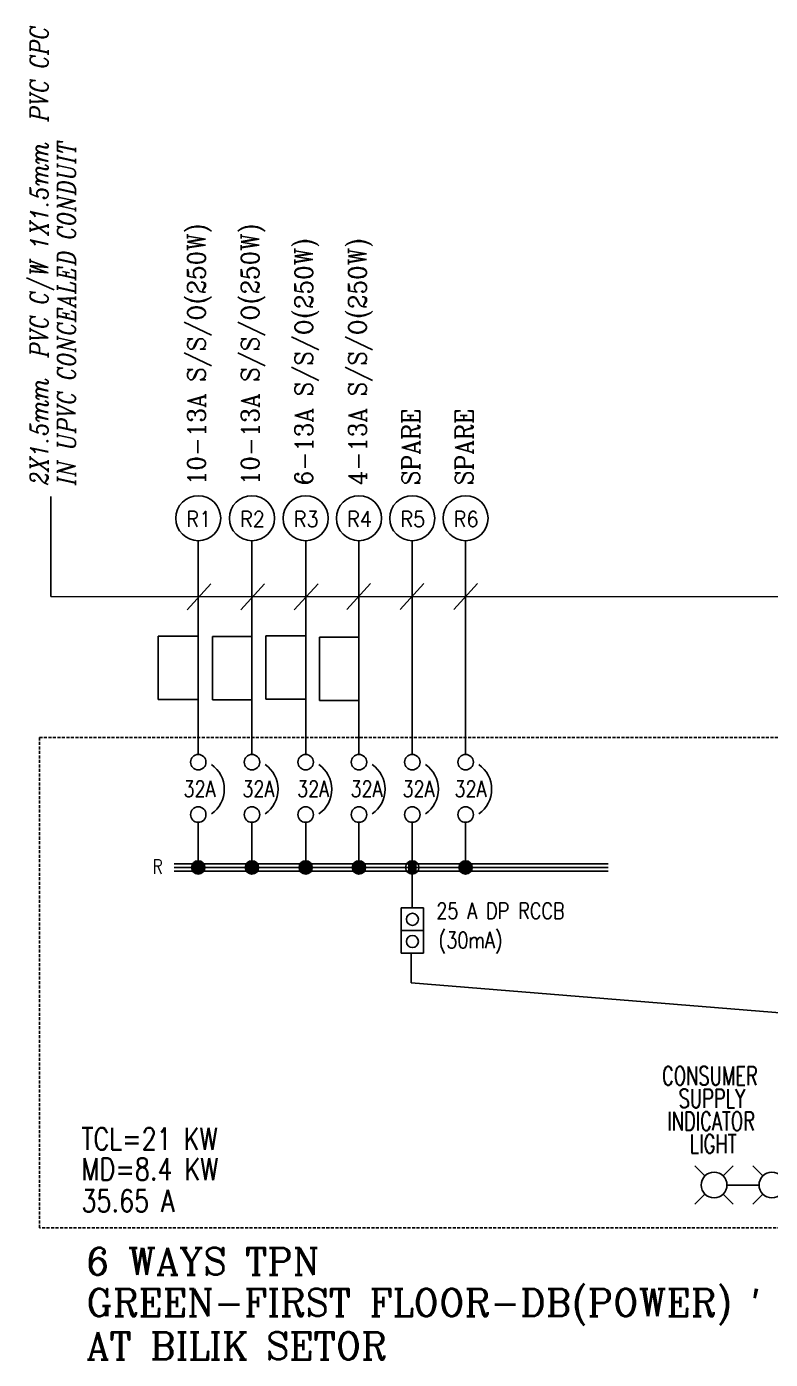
# Model space of a CAD drawing. Header units: inches. Extents: x -85907952 to 802144, y 988801 to 3125513.
# Drawn here: x 564165 to 582706, y 1068830 to 1102037 of the extents above; entities that cross this region are included whole.
import ezdxf
from ezdxf.enums import TextEntityAlignment as Align

# ---------------------------------------------------------------- set-up
doc = ezdxf.new("R2010")
doc.units = ezdxf.units.IN
doc.header["$MEASUREMENT"] = 0
doc.linetypes.add('HIDDEN', pattern=[0.375, 0.25, -0.125])
doc.layers.add('$_KOD', color=7, linetype='Continuous')
doc.layers.add('BANGUNAN', color=4, linetype='Continuous')
doc.styles.add('ITALICC', font='ITALICC.SHX', dxfattribs={"width": 0.7})
doc.styles.add('ROMANC', font='ROMANC', dxfattribs={"width": 0.8, "height": 250})
doc.styles.add('ROMAND', font='ROMAND', dxfattribs={"width": 0.75, "height": 600})
doc.styles.add('ROMANS', font='ROMANS', dxfattribs={"width": 0.7})

msp = doc.modelspace()

# ---------------------------------------------------------------- linework, layer by layer
at = {"layer": '$_KOD', "color": 3, "linetype": 'Continuous'}
for p, q in [((564771, 1087836, 0), (564771, 1090326, 0)), ((568759, 1088150, 0), (568166, 1087508, 0)), ((570094, 1088150, 0), (569501, 1087508, 0)), ((571429, 1088150, 0), (570835, 1087508, 0)), ((572737, 1088159, 0), (572144, 1087517, 0)), ((574067, 1088158, 0), (573473, 1087516, 0)), ((575405, 1088158, 0), (574812, 1087516, 0)), ((603478, 1087830, 0), (564771, 1087836, 0))]:
    msp.add_line(p, q, dxfattribs=at)
for p, q in [((568427, 1086848, 0), (567443, 1086848, 0)), ((567443, 1086848, 0), (567443, 1085270, 0)), ((569785, 1086842, 0), (568800, 1086842, 0)), ((568800, 1086842, 0), (568800, 1085264, 0)), ((571110, 1086857, 0), (570126, 1086857, 0)), ((570126, 1086857, 0), (570126, 1085280, 0)), ((572448, 1086823, 0), (571463, 1086823, 0)), ((571463, 1086823, 0), (571463, 1085245, 0)), ((567443, 1085270, 0), (568427, 1085270, 0)), ((568800, 1085264, 0), (569785, 1085264, 0)), ((570126, 1085280, 0), (571110, 1085280, 0)), ((571463, 1085245, 0), (572448, 1085245, 0)), ((580825, 1073653, 0), (581076, 1073401, 0)), ((581781, 1073653, 0), (581530, 1073401, 0)), ((582267, 1073653, 0), (582518, 1073401, 0)), ((581076, 1072948, 0), (580825, 1072696, 0)), ((581530, 1072948, 0), (581781, 1072696, 0)), ((582424, 1073174, 0), (581624, 1073174, 0)), ((582518, 1072948, 0), (582267, 1072696, 0))]:
    msp.add_line(p, q)
at = {"color": 0}
for p, q in [((568394, 1081245, 0), (568394, 1080928, 0)), ((568428, 1081251, 0), (568428, 1080922, 0)), ((568461, 1081251, 0), (568461, 1080922, 0)), ((568495, 1081244, 0), (568495, 1080929, 0)), ((569733, 1081245, 0), (569733, 1080928, 0)), ((569766, 1081251, 0), (569766, 1080922, 0)), ((569800, 1081251, 0), (569800, 1080922, 0)), ((569834, 1081244, 0), (569834, 1080929, 0)), ((571072, 1081245, 0), (571072, 1080928, 0)), ((571105, 1081251, 0), (571105, 1080922, 0)), ((571139, 1081251, 0), (571139, 1080922, 0)), ((571172, 1081244, 0), (571172, 1080929, 0)), ((572401, 1081245, 0), (572401, 1080928, 0)), ((572434, 1081251, 0), (572434, 1080922, 0)), ((572468, 1081251, 0), (572468, 1080922, 0)), ((572501, 1081244, 0), (572501, 1080929, 0)), ((573730, 1081245, 0), (573730, 1080928, 0)), ((573763, 1081251, 0), (573763, 1080922, 0)), ((573797, 1081251, 0), (573797, 1080922, 0)), ((573831, 1081244, 0), (573831, 1080929, 0)), ((575059, 1081245, 0), (575059, 1080928, 0)), ((575093, 1081251, 0), (575093, 1080922, 0)), ((575126, 1081251, 0), (575126, 1080922, 0)), ((575160, 1081244, 0), (575160, 1080929, 0)), ((568294, 1081157, 0), (568294, 1081016, 0)), ((568327, 1081205, 0), (568327, 1080969, 0)), ((568361, 1081230, 0), (568361, 1080943, 0)), ((568528, 1081229, 0), (568528, 1080944, 0)), ((568562, 1081202, 0), (568562, 1080971, 0)), ((568595, 1081152, 0), (568595, 1081021, 0)), ((569632, 1081157, 0), (569632, 1081016, 0)), ((569666, 1081205, 0), (569666, 1080969, 0)), ((569699, 1081230, 0), (569699, 1080943, 0)), ((569867, 1081229, 0), (569867, 1080944, 0)), ((569901, 1081202, 0), (569901, 1080971, 0)), ((569934, 1081152, 0), (569934, 1081021, 0)), ((570971, 1081157, 0), (570971, 1081016, 0)), ((571005, 1081205, 0), (571005, 1080969, 0)), ((571038, 1081230, 0), (571038, 1080943, 0)), ((571206, 1081229, 0), (571206, 1080944, 0)), ((571239, 1081202, 0), (571239, 1080971, 0)), ((571273, 1081152, 0), (571273, 1081021, 0)), ((572300, 1081157, 0), (572300, 1081016, 0)), ((572334, 1081205, 0), (572334, 1080969, 0)), ((572367, 1081230, 0), (572367, 1080943, 0)), ((572535, 1081229, 0), (572535, 1080944, 0)), ((572568, 1081202, 0), (572568, 1080971, 0)), ((572602, 1081152, 0), (572602, 1081021, 0)), ((573696, 1081230, 0), (573696, 1080943, 0)), ((573864, 1081229, 0), (573864, 1080944, 0)), ((574959, 1081157, 0), (574959, 1081016, 0)), ((574992, 1081205, 0), (574992, 1080969, 0)), ((575026, 1081230, 0), (575026, 1080943, 0)), ((575193, 1081229, 0), (575193, 1080944, 0)), ((575227, 1081202, 0), (575227, 1080971, 0)), ((575260, 1081152, 0), (575260, 1081021, 0))]:
    msp.add_line(p, q, dxfattribs=at)
for centre in [(581303, 1073174, 0), (582745, 1073174, 0)]:
    msp.add_ellipse(centre, major_axis=(-321, 0), ratio=1, start_param=3.142456, end_param=9.425641)
at = {"layer": 'BANGUNAN', "color": 255, "linetype": 'Continuous'}
for p, q in [((568443, 1089227, 0), (568443, 1083903, 0)), ((569782, 1089227, 0), (569782, 1083903, 0)), ((571121, 1089227, 0), (571121, 1083903, 0)), ((572450, 1089227, 0), (572450, 1083903, 0)), ((573779, 1089227, 0), (573779, 1083903, 0)), ((575108, 1089227, 0), (575108, 1083903, 0)), ((568443, 1082210, 0), (568443, 1081087, 0)), ((569782, 1082210, 0), (569782, 1081087, 0)), ((571121, 1082210, 0), (571121, 1081087, 0)), ((572450, 1082210, 0), (572450, 1081087, 0)), ((573779, 1082210, 0), (573779, 1081087, 0)), ((575108, 1082210, 0), (575108, 1081087, 0)), ((567846, 1081180, 0), (578664, 1081180, 0)), ((567846, 1081087, 0), (578664, 1081087, 0)), ((567846, 1080993, 0), (578664, 1080993, 0))]:
    msp.add_line(p, q, dxfattribs=at)
at = {"layer": 'BANGUNAN', "color": 255}
for p, q in [((573778, 1081087, 0), (573778, 1080079, 0)), ((573499, 1078953, 0), (573499, 1080079, 0)), ((573499, 1080079, 0), (574062, 1080079, 0)), ((574062, 1080079, 0), (574062, 1078953, 0)), ((573499, 1079516, 0), (574062, 1079516, 0)), ((574062, 1078953, 0), (573499, 1078953, 0)), ((573749, 1078953, 0), (573749, 1078209, 0)), ((589368, 1076947, 0), (573749, 1078209, 0))]:
    msp.add_line(p, q, dxfattribs=at)
at = {"layer": 'BANGUNAN', "color": 4, "linetype": 'HIDDEN', "ltscale": 300, "elevation": 0}
msp.add_lwpolyline([(564482, 1084328), (615136, 1084328), (615136, 1072104), (564482, 1072104)], close=True, dxfattribs=at)
at = {"layer": 'BANGUNAN', "color": 255, "linetype": 'Continuous'}
for centre, radius in [((568443, 1089788, 0), 561), ((569782, 1089788, 0), 561), ((571121, 1089788, 0), 561), ((572450, 1089788, 0), 561), ((573779, 1089788, 0), 561), ((575108, 1089788, 0), 561), ((568443, 1083710, 0), 193), ((569782, 1083710, 0), 193), ((571121, 1083710, 0), 193), ((572450, 1083710, 0), 193), ((573779, 1083710, 0), 193), ((575108, 1083710, 0), 193), ((568443, 1082404, 0), 193), ((569782, 1082404, 0), 193), ((571121, 1082404, 0), 193), ((572450, 1082404, 0), 193), ((573779, 1082404, 0), 193), ((575108, 1082404, 0), 193), ((568443, 1081087, 0), 166), ((569782, 1081087, 0), 166), ((571121, 1081087, 0), 166), ((572450, 1081087, 0), 166), ((573779, 1081087, 0), 166), ((575108, 1081087, 0), 166), ((573782, 1079794, 0), 150), ((573782, 1079241, 0), 150)]:
    msp.add_circle(centre, radius, dxfattribs=at)
for centre in [(568341, 1083035, 0), (569680, 1083035, 0), (571019, 1083035, 0), (572348, 1083035, 0), (573677, 1083035, 0), (575006, 1083035, 0)]:
    msp.add_arc(centre, 752, 305.154, 55.051, dxfattribs=at)

# ---------------------------------------------------------------- texts
at = {"style": 'ROMANS', "width": 0.7}
for s, p in [('CONSUMER', (580006, 1075662, 0)), ('SUPPLY', (580419, 1075097, 0)), ('INDICATOR ', (580133, 1074534, 0)), ('LIGHT', (580694, 1073968, 0))]:
    msp.add_text(s, height=464.3, dxfattribs=at).set_placement(p)
at = {"layer": 'BANGUNAN', "color": 255, "linetype": 'Continuous'}
for s, height, style, width, p in [('2X1.5mm  PVC C/W 1X1.5mm  PVC CPC', 450, 'ITALICC', 0.85, (564700, 1090612, 0)), ('IN UPVC CONCEALED CONDUIT', 450, 'ITALICC', 0.85, (565382, 1090612, 0)), ('10-13A S/S/O(250W)', 445.5, 'ROMANC', 0.95, (568621, 1090611, 0)), ('10-13A S/S/O(250W)', 445.5, 'ROMANC', 0.95, (569959, 1090611, 0)), ('6-13A S/S/O(250W)', 445.5, 'ROMANC', 0.95, (571298, 1090611, 0)), ('4-13A S/S/O(250W)', 445.5, 'ROMANC', 0.95, (572637, 1090611, 0)), ('SPARE', 445.5, 'ROMANC', 0.95, (573966, 1090611, 0)), ('SPARE', 445.5, 'ROMANC', 0.95, (575295, 1090611, 0))]:
    msp.add_text(s, height=height, rotation=90, dxfattribs=dict(at, style=style, width=width)).set_placement(p)
at = {"layer": 'BANGUNAN', "color": 255, "linetype": 'Continuous', "style": 'ROMANS', "width": 0.9}
for s, p in [('R1', (568457, 1089571, 0)), ('R2', (569796, 1089571, 0)), ('R3', (571135, 1089571, 0)), ('R4', (572464, 1089571, 0)), ('R5', (573793, 1089571, 0)), ('R6', (575122, 1089571, 0))]:
    msp.add_text(s, height=390.9, dxfattribs=at).set_placement(p, align=Align.CENTER)
at = {"layer": 'BANGUNAN', "color": 255, "linetype": 'Continuous', "width": 0.8}
for s, height, style, p in [('32A', 402.1, 'ROMANS', (568076, 1082843, 0)), ('32A', 402.1, 'ROMANS', (569543, 1082843, 0)), ('32A', 402.1, 'ROMANS', (570908, 1082843, 0)), ('32A', 402.1, 'ROMANS', (572239, 1082843, 0)), ('32A', 402.1, 'ROMANS', (573535, 1082843, 0)), ('32A', 402.1, 'ROMANS', (574831, 1082843, 0)), ('R', 355, 'ROMAND', (567302, 1080931, 0)), ('25 A DP RCCB', 402.1, 'ROMANS', (574379, 1079804, 0)), ('(30mA)', 402.1, 'ROMANS', (574434, 1079077, 0)), ('TCL=21 KW', 546.8, 'ROMANS', (565532, 1074051, 0)), ('MD=8.4 KW', 546.8, 'ROMANS', (565532, 1073297, 0)), ('35.65 A', 546.8, 'ROMANS', (565532, 1072507, 0))]:
    msp.add_text(s, height=height, dxfattribs=dict(at, style=style)).set_placement(p)
at = {"layer": 'BANGUNAN', "color": 255, "linetype": 'Continuous', "style": 'ROMANC'}
for s, p in [('6 WAYS TPN ', (565650, 1070936, 0)), ("GREEN-FIRST FLOOR-DB(POWER) '", (565650, 1069908, 0)), ('AT BILIK SETOR', (565650, 1068830, 0))]:
    msp.add_text(s, height=675, dxfattribs=at).set_placement(p)

doc.saveas('drawing.dxf')
